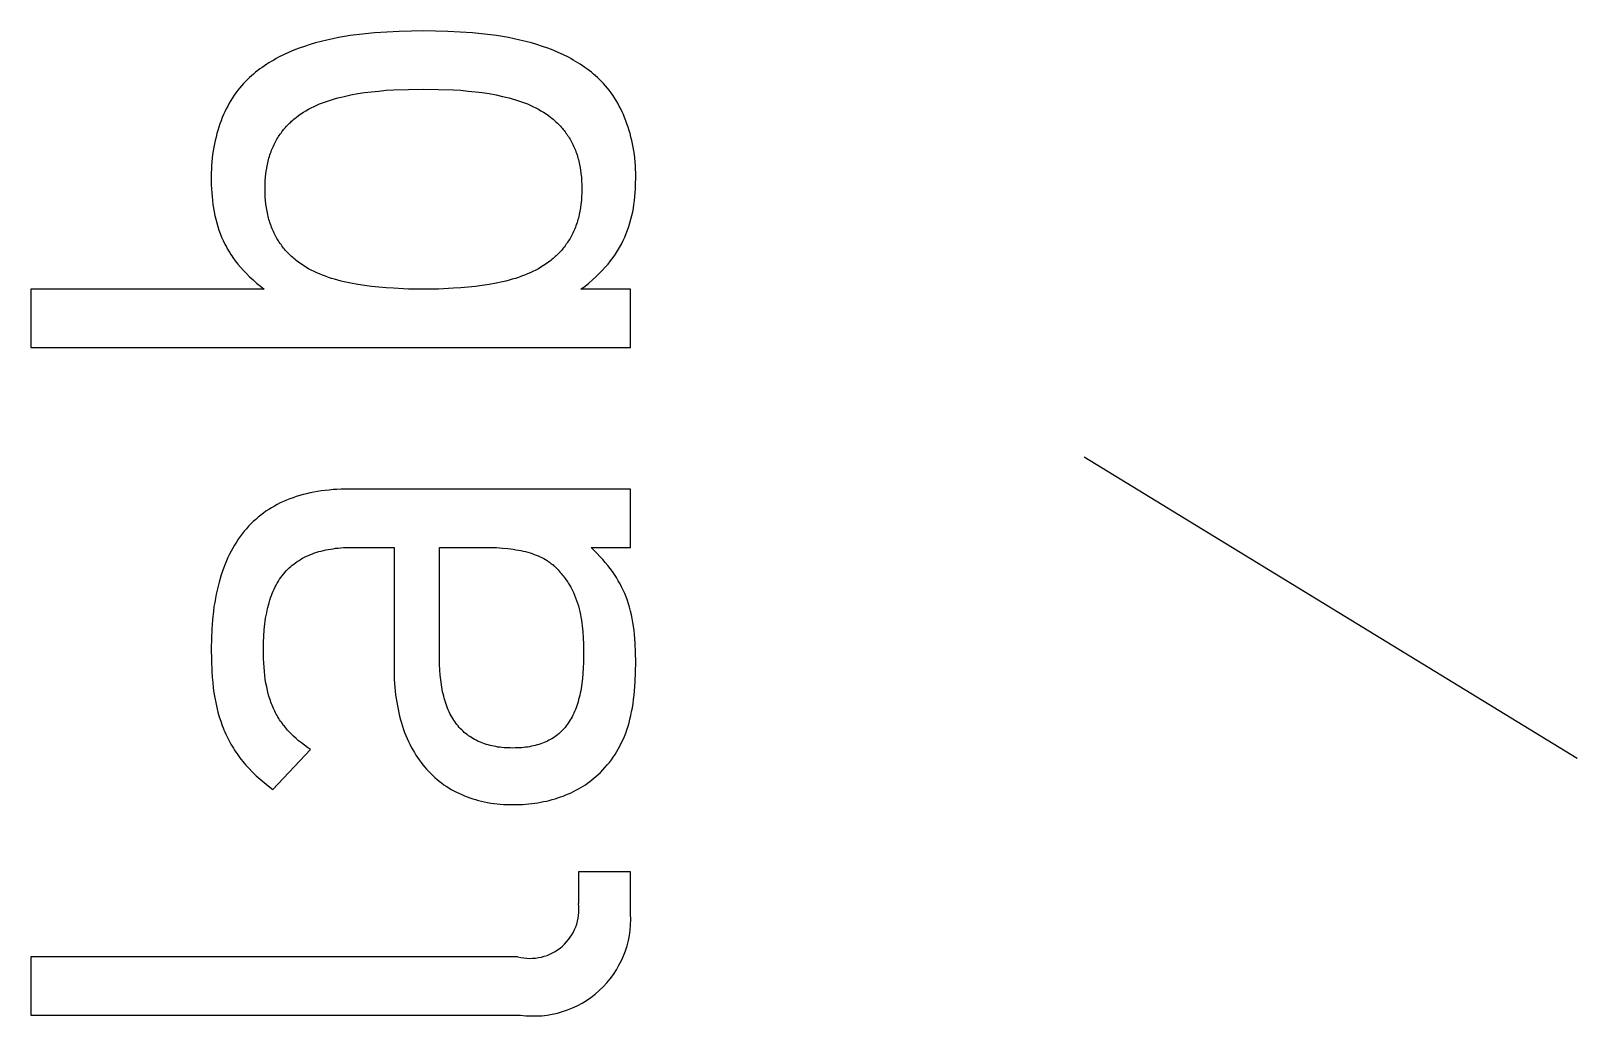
# Model space of a CAD drawing. Extents: x -34 to 366, y 525 to 825.
# Drawn here: x 228.91 to 240.24, y 767.75 to 774.96 of the extents above; entities that cross this region are included whole.
import ezdxf

# ---------------------------------------------------------------- set-up
doc = ezdxf.new("R2010")
doc.units = 0
doc.header["$MEASUREMENT"] = 0
doc.layers.add('ETCH', color=96, linetype='CONTINUOUS')

msp = doc.modelspace()

# ---------------------------------------------------------------- linework, layer by layer
at = {"layer": 'ETCH'}
for p, q in [((231.166, 774.914), (231.123, 774.906)), ((231.209, 774.922), (231.166, 774.914)), ((231.252, 774.929), (231.209, 774.922)), ((231.34, 774.94), (231.252, 774.929)), ((231.429, 774.949), (231.34, 774.94)), ((231.519, 774.955), (231.429, 774.949)), ((231.609, 774.96), (231.519, 774.955)), ((231.699, 774.962), (231.609, 774.96)), ((231.788, 774.963), (231.699, 774.962)), ((231.877, 774.962), (231.788, 774.963)), ((231.967, 774.96), (231.877, 774.962)), ((232.057, 774.955), (231.967, 774.96)), ((232.147, 774.949), (232.057, 774.955)), ((232.236, 774.94), (232.147, 774.949)), ((232.324, 774.929), (232.236, 774.94)), ((232.367, 774.922), (232.324, 774.929)), ((232.41, 774.914), (232.367, 774.922)), ((232.453, 774.906), (232.41, 774.914)), ((230.8, 774.805), (230.763, 774.788)), ((230.838, 774.821), (230.8, 774.805)), ((230.877, 774.836), (230.838, 774.821)), ((230.916, 774.85), (230.877, 774.836)), ((230.957, 774.863), (230.916, 774.85)), ((230.997, 774.875), (230.957, 774.863)), ((231.039, 774.886), (230.997, 774.875)), ((231.08, 774.896), (231.039, 774.886)), ((231.123, 774.906), (231.08, 774.896)), ((232.495, 774.896), (232.453, 774.906)), ((232.537, 774.886), (232.495, 774.896)), ((232.579, 774.875), (232.537, 774.886)), ((232.619, 774.863), (232.579, 774.875)), ((232.66, 774.85), (232.619, 774.863)), ((232.699, 774.836), (232.66, 774.85)), ((232.738, 774.821), (232.699, 774.836)), ((232.776, 774.805), (232.738, 774.821)), ((232.813, 774.788), (232.776, 774.805)), ((230.59, 774.685), (230.574, 774.673)), ((230.606, 774.696), (230.59, 774.685)), ((230.622, 774.708), (230.606, 774.696)), ((230.639, 774.719), (230.622, 774.708)), ((230.656, 774.73), (230.639, 774.719)), ((230.673, 774.74), (230.656, 774.73)), ((230.691, 774.75), (230.673, 774.74)), ((230.709, 774.76), (230.691, 774.75)), ((230.726, 774.77), (230.709, 774.76)), ((230.763, 774.788), (230.726, 774.77)), ((232.85, 774.77), (232.813, 774.788)), ((232.867, 774.76), (232.85, 774.77)), ((232.885, 774.75), (232.867, 774.76)), ((232.903, 774.74), (232.885, 774.75)), ((232.92, 774.73), (232.903, 774.74)), ((232.937, 774.719), (232.92, 774.73)), ((232.953, 774.708), (232.937, 774.719)), ((232.97, 774.696), (232.953, 774.708)), ((232.986, 774.685), (232.97, 774.696)), ((233.002, 774.673), (232.986, 774.685)), ((230.469, 774.577), (230.454, 774.561)), ((230.483, 774.593), (230.469, 774.577)), ((230.498, 774.607), (230.483, 774.593)), ((230.513, 774.621), (230.498, 774.607)), ((230.527, 774.634), (230.513, 774.621)), ((230.543, 774.647), (230.527, 774.634)), ((230.558, 774.66), (230.543, 774.647)), ((230.574, 774.673), (230.558, 774.66)), ((233.018, 774.66), (233.002, 774.673)), ((233.033, 774.647), (233.018, 774.66)), ((233.049, 774.634), (233.033, 774.647)), ((233.063, 774.621), (233.049, 774.634)), ((233.078, 774.607), (233.063, 774.621)), ((233.093, 774.593), (233.078, 774.607)), ((233.107, 774.577), (233.093, 774.593)), ((233.122, 774.561), (233.107, 774.577)), ((230.389, 774.473), (230.377, 774.454)), ((230.401, 774.492), (230.389, 774.473)), ((230.414, 774.51), (230.401, 774.492)), ((230.427, 774.528), (230.414, 774.51)), ((230.44, 774.545), (230.427, 774.528)), ((230.454, 774.561), (230.44, 774.545)), ((231.092, 774.452), (231.114, 774.459)), ((231.114, 774.459), (231.137, 774.466)), ((231.137, 774.466), (231.16, 774.473)), ((231.16, 774.473), (231.184, 774.479)), ((231.184, 774.479), (231.208, 774.484)), ((231.208, 774.484), (231.256, 774.495)), ((231.256, 774.495), (231.306, 774.504)), ((231.306, 774.504), (231.357, 774.511)), ((231.357, 774.511), (231.408, 774.518)), ((231.408, 774.518), (231.461, 774.523)), ((231.461, 774.523), (231.514, 774.528)), ((231.514, 774.528), (231.568, 774.531)), ((231.568, 774.531), (231.677, 774.535)), ((231.677, 774.535), (231.788, 774.536)), ((231.788, 774.536), (231.899, 774.535)), ((231.899, 774.535), (232.008, 774.531)), ((232.008, 774.531), (232.062, 774.528)), ((232.062, 774.528), (232.115, 774.523)), ((232.115, 774.523), (232.168, 774.518)), ((232.168, 774.518), (232.219, 774.511)), ((232.219, 774.511), (232.27, 774.504)), ((232.27, 774.504), (232.32, 774.495)), ((232.32, 774.495), (232.368, 774.484)), ((232.368, 774.484), (232.392, 774.479)), ((232.392, 774.479), (232.416, 774.473)), ((232.416, 774.473), (232.439, 774.466)), ((232.439, 774.466), (232.462, 774.459)), ((232.462, 774.459), (232.484, 774.452)), ((233.136, 774.545), (233.122, 774.561)), ((233.149, 774.528), (233.136, 774.545)), ((233.162, 774.51), (233.149, 774.528)), ((233.175, 774.492), (233.162, 774.51)), ((233.187, 774.473), (233.175, 774.492)), ((233.199, 774.454), (233.187, 774.473)), ((230.323, 774.35), (230.314, 774.328)), ((230.333, 774.371), (230.323, 774.35)), ((230.343, 774.393), (230.333, 774.371)), ((230.354, 774.413), (230.343, 774.393)), ((230.365, 774.434), (230.354, 774.413)), ((230.377, 774.454), (230.365, 774.434)), ((230.855, 774.33), (230.872, 774.343)), ((230.872, 774.343), (230.89, 774.355)), ((230.89, 774.355), (230.908, 774.367)), ((230.908, 774.367), (230.927, 774.378)), ((230.927, 774.378), (230.946, 774.389)), ((230.946, 774.389), (230.966, 774.4)), ((230.966, 774.4), (230.986, 774.409)), ((230.986, 774.409), (231.006, 774.419)), ((231.006, 774.419), (231.027, 774.428)), ((231.027, 774.428), (231.048, 774.436)), ((231.048, 774.436), (231.07, 774.444)), ((231.07, 774.444), (231.092, 774.452)), ((232.484, 774.452), (232.506, 774.444)), ((232.506, 774.444), (232.528, 774.436)), ((232.528, 774.436), (232.549, 774.428)), ((232.549, 774.428), (232.57, 774.419)), ((232.57, 774.419), (232.59, 774.409)), ((232.59, 774.409), (232.61, 774.4)), ((232.61, 774.4), (232.63, 774.389)), ((232.63, 774.389), (232.649, 774.378)), ((232.649, 774.378), (232.668, 774.367)), ((232.668, 774.367), (232.686, 774.355)), ((232.686, 774.355), (232.704, 774.343)), ((232.704, 774.343), (232.721, 774.33)), ((233.211, 774.434), (233.199, 774.454)), ((233.222, 774.413), (233.211, 774.434)), ((233.233, 774.393), (233.222, 774.413)), ((233.243, 774.371), (233.233, 774.393)), ((233.253, 774.35), (233.243, 774.371)), ((233.262, 774.328), (233.253, 774.35)), ((230.281, 774.235), (230.274, 774.211)), ((230.289, 774.259), (230.281, 774.235)), ((230.297, 774.282), (230.289, 774.259)), ((230.305, 774.305), (230.297, 774.282)), ((230.314, 774.328), (230.305, 774.305)), ((230.75, 774.224), (230.757, 774.233)), ((230.757, 774.233), (230.763, 774.241)), ((230.763, 774.241), (230.77, 774.249)), ((230.77, 774.249), (230.777, 774.257)), ((230.777, 774.257), (230.784, 774.265)), ((230.784, 774.265), (230.792, 774.273)), ((230.792, 774.273), (230.799, 774.281)), ((230.799, 774.281), (230.807, 774.288)), ((230.807, 774.288), (230.815, 774.295)), ((230.815, 774.295), (230.822, 774.303)), ((230.822, 774.303), (230.83, 774.31)), ((230.83, 774.31), (230.838, 774.317)), ((230.838, 774.317), (230.847, 774.323)), ((230.847, 774.323), (230.855, 774.33)), ((232.721, 774.33), (232.729, 774.323)), ((232.729, 774.323), (232.737, 774.317)), ((232.737, 774.317), (232.746, 774.31)), ((232.746, 774.31), (232.754, 774.303)), ((232.754, 774.303), (232.761, 774.295)), ((232.761, 774.295), (232.769, 774.288)), ((232.769, 774.288), (232.777, 774.281)), ((232.777, 774.281), (232.784, 774.273)), ((232.784, 774.273), (232.791, 774.265)), ((232.791, 774.265), (232.799, 774.257)), ((232.799, 774.257), (232.806, 774.249)), ((232.806, 774.249), (232.812, 774.241)), ((232.812, 774.241), (232.819, 774.233)), ((232.819, 774.233), (232.826, 774.224)), ((233.271, 774.305), (233.262, 774.328)), ((233.279, 774.282), (233.271, 774.305)), ((233.287, 774.259), (233.279, 774.282)), ((233.295, 774.235), (233.287, 774.259)), ((233.302, 774.211), (233.295, 774.235)), ((230.256, 774.136), (230.251, 774.111)), ((230.262, 774.161), (230.256, 774.136)), ((230.268, 774.186), (230.262, 774.161)), ((230.274, 774.211), (230.268, 774.186)), ((230.684, 774.11), (230.688, 774.12)), ((230.688, 774.12), (230.693, 774.131)), ((230.693, 774.131), (230.698, 774.141)), ((230.698, 774.141), (230.703, 774.151)), ((230.703, 774.151), (230.709, 774.16)), ((230.709, 774.16), (230.714, 774.17)), ((230.714, 774.17), (230.72, 774.179)), ((230.72, 774.179), (230.726, 774.189)), ((230.726, 774.189), (230.731, 774.198)), ((230.731, 774.198), (230.738, 774.207)), ((230.738, 774.207), (230.744, 774.215)), ((230.744, 774.215), (230.75, 774.224)), ((232.826, 774.224), (232.832, 774.215)), ((232.832, 774.215), (232.838, 774.207)), ((232.838, 774.207), (232.844, 774.198)), ((232.844, 774.198), (232.85, 774.189)), ((232.85, 774.189), (232.856, 774.179)), ((232.856, 774.179), (232.862, 774.17)), ((232.862, 774.17), (232.867, 774.16)), ((232.867, 774.16), (232.873, 774.151)), ((232.873, 774.151), (232.878, 774.141)), ((232.878, 774.141), (232.883, 774.131)), ((232.883, 774.131), (232.887, 774.12)), ((232.887, 774.12), (232.892, 774.11)), ((233.308, 774.186), (233.302, 774.211)), ((233.314, 774.161), (233.308, 774.186)), ((233.32, 774.136), (233.314, 774.161)), ((233.325, 774.111), (233.32, 774.136)), ((230.237, 774.005), (230.235, 773.978)), ((230.24, 774.032), (230.237, 774.005)), ((230.243, 774.059), (230.24, 774.032)), ((230.247, 774.085), (230.243, 774.059)), ((230.251, 774.111), (230.247, 774.085)), ((230.647, 773.996), (230.65, 774.009)), ((230.65, 774.009), (230.653, 774.021)), ((230.653, 774.021), (230.656, 774.032)), ((230.656, 774.032), (230.66, 774.044)), ((230.66, 774.044), (230.663, 774.055)), ((230.663, 774.055), (230.667, 774.067)), ((230.667, 774.067), (230.671, 774.078)), ((230.671, 774.078), (230.675, 774.089)), ((230.675, 774.089), (230.679, 774.099)), ((230.679, 774.099), (230.684, 774.11)), ((232.892, 774.11), (232.897, 774.099)), ((232.897, 774.099), (232.901, 774.089)), ((232.901, 774.089), (232.905, 774.078)), ((232.905, 774.078), (232.909, 774.067)), ((232.909, 774.067), (232.913, 774.055)), ((232.913, 774.055), (232.916, 774.044)), ((232.916, 774.044), (232.92, 774.032)), ((232.92, 774.032), (232.923, 774.021)), ((232.923, 774.021), (232.926, 774.009)), ((232.926, 774.009), (232.929, 773.996)), ((233.329, 774.085), (233.325, 774.111)), ((233.333, 774.059), (233.329, 774.085)), ((233.336, 774.032), (233.333, 774.059)), ((233.339, 774.005), (233.336, 774.032)), ((233.341, 773.978), (233.339, 774.005)), ((230.234, 773.951), (230.233, 773.924)), ((230.233, 773.924), (230.233, 773.896)), ((230.233, 773.896), (230.233, 773.837)), ((230.235, 773.978), (230.234, 773.951)), ((230.629, 773.865), (230.631, 773.893)), ((230.631, 773.893), (230.634, 773.92)), ((230.634, 773.92), (230.638, 773.946)), ((230.638, 773.946), (230.642, 773.972)), ((230.642, 773.972), (230.647, 773.996)), ((232.929, 773.996), (232.934, 773.972)), ((232.934, 773.972), (232.938, 773.946)), ((232.938, 773.946), (232.942, 773.92)), ((232.942, 773.92), (232.945, 773.893)), ((232.945, 773.893), (232.947, 773.865)), ((233.342, 773.951), (233.341, 773.978)), ((233.343, 773.924), (233.342, 773.951)), ((233.342, 773.837), (233.343, 773.896)), ((233.343, 773.896), (233.343, 773.924)), ((230.233, 773.837), (230.235, 773.807)), ((230.235, 773.807), (230.236, 773.778)), ((230.236, 773.778), (230.239, 773.75)), ((230.628, 773.836), (230.629, 773.865)), ((230.628, 773.807), (230.628, 773.836)), ((230.628, 773.778), (230.628, 773.807)), ((230.629, 773.749), (230.628, 773.778)), ((232.947, 773.865), (232.948, 773.836)), ((232.948, 773.778), (232.947, 773.749)), ((232.948, 773.836), (232.948, 773.807)), ((232.948, 773.807), (232.948, 773.778)), ((233.337, 773.75), (233.339, 773.778)), ((233.339, 773.778), (233.341, 773.807)), ((233.341, 773.807), (233.342, 773.837)), ((230.239, 773.75), (230.241, 773.721)), ((230.241, 773.721), (230.245, 773.693)), ((230.245, 773.693), (230.249, 773.666)), ((230.249, 773.666), (230.254, 773.638)), ((230.631, 773.721), (230.629, 773.749)), ((230.634, 773.694), (230.631, 773.721)), ((230.638, 773.668), (230.634, 773.694)), ((230.642, 773.642), (230.638, 773.668)), ((232.938, 773.668), (232.934, 773.642)), ((232.942, 773.694), (232.938, 773.668)), ((232.945, 773.721), (232.942, 773.694)), ((232.947, 773.749), (232.945, 773.721)), ((233.321, 773.638), (233.326, 773.666)), ((233.326, 773.666), (233.33, 773.693)), ((233.33, 773.693), (233.334, 773.721)), ((233.334, 773.721), (233.337, 773.75)), ((230.254, 773.638), (230.259, 773.611)), ((230.259, 773.611), (230.266, 773.584)), ((230.266, 773.584), (230.273, 773.557)), ((230.273, 773.557), (230.28, 773.531)), ((230.647, 773.618), (230.642, 773.642)), ((230.65, 773.605), (230.647, 773.618)), ((230.653, 773.593), (230.65, 773.605)), ((230.656, 773.582), (230.653, 773.593)), ((230.66, 773.57), (230.656, 773.582)), ((230.663, 773.559), (230.66, 773.57)), ((230.667, 773.547), (230.663, 773.559)), ((232.913, 773.559), (232.909, 773.547)), ((232.916, 773.57), (232.913, 773.559)), ((232.92, 773.582), (232.916, 773.57)), ((232.923, 773.593), (232.92, 773.582)), ((232.926, 773.605), (232.923, 773.593)), ((232.929, 773.618), (232.926, 773.605)), ((232.934, 773.642), (232.929, 773.618)), ((233.293, 773.531), (233.301, 773.557)), ((233.301, 773.557), (233.308, 773.584)), ((233.308, 773.584), (233.315, 773.611)), ((233.315, 773.611), (233.321, 773.638)), ((230.28, 773.531), (230.289, 773.505)), ((230.289, 773.505), (230.298, 773.479)), ((230.298, 773.479), (230.309, 773.453)), ((230.309, 773.453), (230.32, 773.428)), ((230.671, 773.536), (230.667, 773.547)), ((230.675, 773.525), (230.671, 773.536)), ((230.679, 773.514), (230.675, 773.525)), ((230.684, 773.504), (230.679, 773.514)), ((230.688, 773.493), (230.684, 773.504)), ((230.693, 773.483), (230.688, 773.493)), ((230.698, 773.473), (230.693, 773.483)), ((230.703, 773.463), (230.698, 773.473)), ((230.709, 773.453), (230.703, 773.463)), ((230.714, 773.444), (230.709, 773.453)), ((230.72, 773.434), (230.714, 773.444)), ((232.862, 773.444), (232.856, 773.434)), ((232.867, 773.453), (232.862, 773.444)), ((232.873, 773.463), (232.867, 773.453)), ((232.878, 773.473), (232.873, 773.463)), ((232.883, 773.483), (232.878, 773.473)), ((232.887, 773.493), (232.883, 773.483)), ((232.892, 773.504), (232.887, 773.493)), ((232.897, 773.514), (232.892, 773.504)), ((232.901, 773.525), (232.897, 773.514)), ((232.905, 773.536), (232.901, 773.525)), ((232.909, 773.547), (232.905, 773.536)), ((233.251, 773.428), (233.263, 773.453)), ((233.263, 773.453), (233.274, 773.479)), ((233.274, 773.479), (233.284, 773.505)), ((233.284, 773.505), (233.293, 773.531)), ((230.32, 773.428), (230.332, 773.402)), ((230.332, 773.402), (230.339, 773.39)), ((230.339, 773.39), (230.346, 773.377)), ((230.346, 773.377), (230.353, 773.365)), ((230.353, 773.365), (230.36, 773.353)), ((230.36, 773.353), (230.368, 773.34)), ((230.368, 773.34), (230.375, 773.328)), ((230.375, 773.328), (230.383, 773.316)), ((230.726, 773.425), (230.72, 773.434)), ((230.731, 773.416), (230.726, 773.425)), ((230.738, 773.407), (230.731, 773.416)), ((230.744, 773.398), (230.738, 773.407)), ((230.75, 773.389), (230.744, 773.398)), ((230.757, 773.38), (230.75, 773.389)), ((230.763, 773.372), (230.757, 773.38)), ((230.77, 773.364), (230.763, 773.372)), ((230.777, 773.356), (230.77, 773.364)), ((230.784, 773.348), (230.777, 773.356)), ((230.792, 773.34), (230.784, 773.348)), ((230.799, 773.332), (230.792, 773.34)), ((230.807, 773.325), (230.799, 773.332)), ((230.815, 773.317), (230.807, 773.325)), ((232.769, 773.325), (232.761, 773.317)), ((232.777, 773.332), (232.769, 773.325)), ((232.784, 773.34), (232.777, 773.332)), ((232.791, 773.348), (232.784, 773.34)), ((232.799, 773.356), (232.791, 773.348)), ((232.806, 773.364), (232.799, 773.356)), ((232.812, 773.372), (232.806, 773.364)), ((232.819, 773.38), (232.812, 773.372)), ((232.826, 773.389), (232.819, 773.38)), ((232.832, 773.398), (232.826, 773.389)), ((232.838, 773.407), (232.832, 773.398)), ((232.844, 773.416), (232.838, 773.407)), ((232.85, 773.425), (232.844, 773.416)), ((232.856, 773.434), (232.85, 773.425)), ((233.178, 773.304), (233.194, 773.328)), ((233.194, 773.328), (233.202, 773.34)), ((233.202, 773.34), (233.21, 773.353)), ((233.21, 773.353), (233.218, 773.365)), ((233.218, 773.365), (233.225, 773.377)), ((233.225, 773.377), (233.232, 773.39)), ((233.232, 773.39), (233.239, 773.402)), ((233.239, 773.402), (233.251, 773.428)), ((230.383, 773.316), (230.392, 773.304)), ((230.392, 773.304), (230.409, 773.28)), ((230.409, 773.28), (230.428, 773.256)), ((230.428, 773.256), (230.448, 773.232)), ((230.448, 773.232), (230.469, 773.209)), ((230.822, 773.31), (230.815, 773.317)), ((230.83, 773.303), (230.822, 773.31)), ((230.838, 773.296), (230.83, 773.303)), ((230.847, 773.289), (230.838, 773.296)), ((230.855, 773.282), (230.847, 773.289)), ((230.872, 773.269), (230.855, 773.282)), ((230.89, 773.257), (230.872, 773.269)), ((230.908, 773.245), (230.89, 773.257)), ((230.927, 773.233), (230.908, 773.245)), ((230.946, 773.222), (230.927, 773.233)), ((230.966, 773.212), (230.946, 773.222)), ((230.986, 773.202), (230.966, 773.212)), ((232.61, 773.212), (232.59, 773.202)), ((232.63, 773.222), (232.61, 773.212)), ((232.649, 773.233), (232.63, 773.222)), ((232.668, 773.245), (232.649, 773.233)), ((232.686, 773.257), (232.668, 773.245)), ((232.704, 773.269), (232.686, 773.257)), ((232.721, 773.282), (232.704, 773.269)), ((232.729, 773.289), (232.721, 773.282)), ((232.737, 773.296), (232.729, 773.289)), ((232.746, 773.303), (232.737, 773.296)), ((232.754, 773.31), (232.746, 773.303)), ((232.761, 773.317), (232.754, 773.31)), ((233.098, 773.209), (233.12, 773.232)), ((233.12, 773.232), (233.14, 773.256)), ((233.14, 773.256), (233.159, 773.28)), ((233.159, 773.28), (233.178, 773.304)), ((230.469, 773.209), (230.491, 773.186)), ((230.491, 773.186), (230.514, 773.163)), ((230.514, 773.163), (230.539, 773.14)), ((230.539, 773.14), (230.565, 773.117)), ((230.565, 773.117), (230.593, 773.094)), ((231.006, 773.192), (230.986, 773.202)), ((231.027, 773.183), (231.006, 773.192)), ((231.048, 773.174), (231.027, 773.183)), ((231.07, 773.166), (231.048, 773.174)), ((231.092, 773.158), (231.07, 773.166)), ((231.114, 773.151), (231.092, 773.158)), ((231.137, 773.144), (231.114, 773.151)), ((231.16, 773.137), (231.137, 773.144)), ((231.184, 773.131), (231.16, 773.137)), ((231.208, 773.125), (231.184, 773.131)), ((231.256, 773.115), (231.208, 773.125)), ((231.306, 773.106), (231.256, 773.115)), ((231.357, 773.098), (231.306, 773.106)), ((231.408, 773.091), (231.357, 773.098)), ((232.219, 773.098), (232.168, 773.091)), ((232.27, 773.106), (232.219, 773.098)), ((232.32, 773.115), (232.27, 773.106)), ((232.368, 773.125), (232.32, 773.115)), ((232.392, 773.131), (232.368, 773.125)), ((232.416, 773.137), (232.392, 773.131)), ((232.439, 773.144), (232.416, 773.137)), ((232.462, 773.151), (232.439, 773.144)), ((232.484, 773.158), (232.462, 773.151)), ((232.506, 773.166), (232.484, 773.158)), ((232.528, 773.174), (232.506, 773.166)), ((232.549, 773.183), (232.528, 773.174)), ((232.57, 773.192), (232.549, 773.183)), ((232.59, 773.202), (232.57, 773.192)), ((232.972, 773.094), (233, 773.117)), ((233, 773.117), (233.026, 773.14)), ((233.026, 773.14), (233.052, 773.163)), ((233.052, 773.163), (233.076, 773.186)), ((233.076, 773.186), (233.098, 773.209)), ((230.621, 773.072), (228.912, 773.072)), ((228.912, 773.072), (228.912, 772.645)), ((230.593, 773.094), (230.621, 773.072)), ((231.461, 773.086), (231.408, 773.091)), ((231.514, 773.081), (231.461, 773.086)), ((231.568, 773.078), (231.514, 773.081)), ((231.677, 773.073), (231.568, 773.078)), ((231.788, 773.072), (231.677, 773.073)), ((231.899, 773.073), (231.788, 773.072)), ((232.008, 773.078), (231.899, 773.073)), ((232.062, 773.081), (232.008, 773.078)), ((232.115, 773.086), (232.062, 773.081)), ((232.168, 773.091), (232.115, 773.086)), ((232.942, 773.072), (232.972, 773.094)), ((233.306, 773.072), (232.942, 773.072)), ((233.306, 772.645), (233.306, 773.072)), ((228.912, 772.645), (233.306, 772.645)), ((240.241, 769.635), (236.628, 771.842)), ((230.762, 771.516), (230.739, 771.506)), ((230.785, 771.526), (230.762, 771.516)), ((230.808, 771.536), (230.785, 771.526)), ((230.832, 771.545), (230.808, 771.536)), ((230.856, 771.553), (230.832, 771.545)), ((230.881, 771.56), (230.856, 771.553)), ((230.906, 771.567), (230.881, 771.56)), ((230.932, 771.574), (230.906, 771.567)), ((230.958, 771.58), (230.932, 771.574)), ((230.985, 771.585), (230.958, 771.58)), ((231.012, 771.59), (230.985, 771.585)), ((231.039, 771.594), (231.012, 771.59)), ((231.067, 771.598), (231.039, 771.594)), ((231.096, 771.601), (231.067, 771.598)), ((231.125, 771.604), (231.096, 771.601)), ((231.154, 771.606), (231.125, 771.604)), ((231.184, 771.607), (231.154, 771.606)), ((231.214, 771.608), (231.184, 771.607)), ((231.245, 771.608), (231.214, 771.608)), ((233.306, 771.608), (231.245, 771.608)), ((233.306, 771.181), (233.306, 771.608)), ((230.577, 771.402), (230.559, 771.386)), ((230.596, 771.417), (230.577, 771.402)), ((230.615, 771.431), (230.596, 771.417)), ((230.634, 771.445), (230.615, 771.431)), ((230.654, 771.458), (230.634, 771.445)), ((230.675, 771.471), (230.654, 771.458)), ((230.696, 771.483), (230.675, 771.471)), ((230.717, 771.495), (230.696, 771.483)), ((230.739, 771.506), (230.717, 771.495)), ((230.475, 771.299), (230.46, 771.28)), ((230.491, 771.318), (230.475, 771.299)), ((230.507, 771.336), (230.491, 771.318)), ((230.524, 771.353), (230.507, 771.336)), ((230.541, 771.37), (230.524, 771.353)), ((230.559, 771.386), (230.541, 771.37)), ((230.391, 771.176), (230.379, 771.154)), ((230.404, 771.198), (230.391, 771.176)), ((230.417, 771.22), (230.404, 771.198)), ((230.431, 771.24), (230.417, 771.22)), ((230.445, 771.261), (230.431, 771.24)), ((230.46, 771.28), (230.445, 771.261)), ((231.108, 771.168), (231.126, 771.171)), ((231.126, 771.171), (231.144, 771.174)), ((231.144, 771.174), (231.163, 771.176)), ((231.163, 771.176), (231.182, 771.177)), ((231.182, 771.177), (231.201, 771.179)), ((231.201, 771.179), (231.241, 771.181)), ((231.241, 771.181), (231.282, 771.181)), ((231.282, 771.181), (231.572, 771.181)), ((231.572, 771.181), (231.572, 770.304)), ((231.905, 771.181), (232.232, 771.181)), ((231.905, 770.363), (231.905, 771.181)), ((232.232, 771.181), (232.279, 771.181)), ((232.279, 771.181), (232.324, 771.179)), ((232.324, 771.179), (232.366, 771.176)), ((232.366, 771.176), (232.407, 771.172)), ((232.407, 771.172), (232.427, 771.17)), ((233.016, 771.181), (233.306, 771.181)), ((233.039, 771.159), (233.016, 771.181)), ((230.334, 771.058), (230.324, 771.033)), ((230.345, 771.083), (230.334, 771.058)), ((230.355, 771.107), (230.345, 771.083)), ((230.367, 771.131), (230.355, 771.107)), ((230.379, 771.154), (230.367, 771.131)), ((230.826, 771.05), (230.838, 771.059)), ((230.838, 771.059), (230.85, 771.069)), ((230.85, 771.069), (230.863, 771.077)), ((230.863, 771.077), (230.876, 771.086)), ((230.876, 771.086), (230.889, 771.094)), ((230.889, 771.094), (230.902, 771.101)), ((230.902, 771.101), (230.916, 771.109)), ((230.916, 771.109), (230.93, 771.116)), ((230.93, 771.116), (230.945, 771.122)), ((230.945, 771.122), (230.96, 771.128)), ((230.96, 771.128), (230.975, 771.134)), ((230.975, 771.134), (230.99, 771.14)), ((230.99, 771.14), (231.006, 771.145)), ((231.006, 771.145), (231.022, 771.15)), ((231.022, 771.15), (231.039, 771.154)), ((231.039, 771.154), (231.055, 771.158)), ((231.055, 771.158), (231.072, 771.162)), ((231.072, 771.162), (231.09, 771.165)), ((231.09, 771.165), (231.108, 771.168)), ((232.427, 771.17), (232.446, 771.167)), ((232.446, 771.167), (232.465, 771.164)), ((232.465, 771.164), (232.484, 771.161)), ((232.484, 771.161), (232.502, 771.158)), ((232.502, 771.158), (232.519, 771.154)), ((232.519, 771.154), (232.536, 771.15)), ((232.536, 771.15), (232.553, 771.145)), ((232.553, 771.145), (232.569, 771.14)), ((232.569, 771.14), (232.584, 771.135)), ((232.584, 771.135), (232.6, 771.13)), ((232.6, 771.13), (232.614, 771.124)), ((232.614, 771.124), (232.629, 771.118)), ((232.629, 771.118), (232.643, 771.112)), ((232.643, 771.112), (232.656, 771.106)), ((232.656, 771.106), (232.669, 771.099)), ((232.669, 771.099), (232.682, 771.092)), ((232.682, 771.092), (232.694, 771.084)), ((232.694, 771.084), (232.7, 771.08)), ((232.7, 771.08), (232.705, 771.077)), ((232.705, 771.077), (232.711, 771.073)), ((232.711, 771.073), (232.717, 771.069)), ((232.717, 771.069), (232.722, 771.064)), ((232.722, 771.064), (232.727, 771.06)), ((232.727, 771.06), (232.733, 771.056)), ((233.061, 771.137), (233.039, 771.159)), ((233.081, 771.115), (233.061, 771.137)), ((233.101, 771.093), (233.081, 771.115)), ((233.12, 771.071), (233.101, 771.093)), ((233.138, 771.049), (233.12, 771.071)), ((230.298, 770.953), (230.29, 770.925)), ((230.306, 770.98), (230.298, 770.953)), ((230.315, 771.007), (230.306, 770.98)), ((230.324, 771.033), (230.315, 771.007)), ((230.725, 770.933), (230.734, 770.947)), ((230.734, 770.947), (230.743, 770.96)), ((230.743, 770.96), (230.752, 770.973)), ((230.752, 770.973), (230.762, 770.985)), ((230.762, 770.985), (230.772, 770.997)), ((230.772, 770.997), (230.782, 771.008)), ((230.782, 771.008), (230.792, 771.019)), ((230.792, 771.019), (230.803, 771.03)), ((230.803, 771.03), (230.815, 771.04)), ((230.815, 771.04), (230.826, 771.05)), ((232.733, 771.056), (232.738, 771.052)), ((232.738, 771.052), (232.743, 771.047)), ((232.743, 771.047), (232.748, 771.043)), ((232.748, 771.043), (232.752, 771.038)), ((232.752, 771.038), (232.757, 771.033)), ((232.757, 771.033), (232.774, 771.016)), ((232.774, 771.016), (232.782, 771.007)), ((232.782, 771.007), (232.79, 770.998)), ((232.79, 770.998), (232.797, 770.99)), ((232.797, 770.99), (232.805, 770.981)), ((232.805, 770.981), (232.812, 770.972)), ((232.812, 770.972), (232.819, 770.963)), ((232.819, 770.963), (232.826, 770.954)), ((232.826, 770.954), (232.832, 770.945)), ((232.832, 770.945), (232.839, 770.935)), ((233.155, 771.027), (233.138, 771.049)), ((233.172, 771.005), (233.155, 771.027)), ((233.187, 770.983), (233.172, 771.005)), ((233.202, 770.96), (233.187, 770.983)), ((233.215, 770.937), (233.202, 770.96)), ((230.269, 770.839), (230.263, 770.809)), ((230.276, 770.868), (230.269, 770.839)), ((230.283, 770.897), (230.276, 770.868)), ((230.29, 770.925), (230.283, 770.897)), ((230.674, 770.828), (230.68, 770.844)), ((230.68, 770.844), (230.687, 770.86)), ((230.687, 770.86), (230.694, 770.876)), ((230.694, 770.876), (230.701, 770.891)), ((230.701, 770.891), (230.709, 770.905)), ((230.709, 770.905), (230.717, 770.92)), ((230.717, 770.92), (230.725, 770.933)), ((232.839, 770.935), (232.845, 770.926)), ((232.845, 770.926), (232.85, 770.917)), ((232.85, 770.917), (232.856, 770.908)), ((232.856, 770.908), (232.862, 770.898)), ((232.862, 770.898), (232.867, 770.889)), ((232.867, 770.889), (232.872, 770.879)), ((232.872, 770.879), (232.877, 770.87)), ((232.877, 770.87), (232.886, 770.851)), ((232.886, 770.851), (232.895, 770.831)), ((232.895, 770.831), (232.903, 770.812)), ((233.228, 770.914), (233.215, 770.937)), ((233.24, 770.891), (233.228, 770.914)), ((233.252, 770.867), (233.24, 770.891)), ((233.263, 770.843), (233.252, 770.867)), ((233.272, 770.818), (233.263, 770.843)), ((230.253, 770.747), (230.249, 770.715)), ((230.258, 770.778), (230.253, 770.747)), ((230.263, 770.809), (230.258, 770.778)), ((230.639, 770.702), (230.643, 770.721)), ((230.643, 770.721), (230.647, 770.74)), ((230.647, 770.74), (230.652, 770.758)), ((230.652, 770.758), (230.657, 770.776)), ((230.657, 770.776), (230.662, 770.794)), ((230.662, 770.794), (230.668, 770.811)), ((230.668, 770.811), (230.674, 770.828)), ((232.903, 770.812), (232.91, 770.792)), ((232.91, 770.792), (232.917, 770.772)), ((232.917, 770.772), (232.923, 770.752)), ((232.923, 770.752), (232.928, 770.732)), ((232.928, 770.732), (232.933, 770.711)), ((233.282, 770.793), (233.272, 770.818)), ((233.29, 770.768), (233.282, 770.793)), ((233.298, 770.742), (233.29, 770.768)), ((233.305, 770.715), (233.298, 770.742)), ((230.242, 770.65), (230.237, 770.583)), ((230.249, 770.715), (230.242, 770.65)), ((230.621, 770.576), (230.626, 770.62)), ((230.626, 770.62), (230.628, 770.641)), ((230.628, 770.641), (230.631, 770.662)), ((230.631, 770.662), (230.635, 770.682)), ((230.635, 770.682), (230.639, 770.702)), ((232.933, 770.711), (232.938, 770.69)), ((232.938, 770.69), (232.942, 770.67)), ((232.942, 770.67), (232.945, 770.648)), ((232.945, 770.648), (232.948, 770.627)), ((232.948, 770.627), (232.951, 770.606)), ((232.951, 770.606), (232.955, 770.562)), ((233.311, 770.688), (233.305, 770.715)), ((233.317, 770.661), (233.311, 770.688)), ((233.322, 770.632), (233.317, 770.661)), ((233.327, 770.603), (233.322, 770.632)), ((230.234, 770.513), (230.233, 770.441)), ((230.237, 770.583), (230.234, 770.513)), ((230.616, 770.484), (230.618, 770.531)), ((230.618, 770.531), (230.621, 770.576)), ((232.955, 770.562), (232.958, 770.518)), ((232.958, 770.518), (232.96, 770.473)), ((233.331, 770.573), (233.327, 770.603)), ((233.334, 770.542), (233.331, 770.573)), ((233.337, 770.511), (233.334, 770.542)), ((233.34, 770.479), (233.337, 770.511)), ((230.233, 770.441), (230.234, 770.354)), ((230.615, 770.435), (230.616, 770.484)), ((230.616, 770.367), (230.615, 770.435)), ((232.96, 770.473), (232.961, 770.381)), ((232.961, 770.381), (232.96, 770.339)), ((233.342, 770.411), (233.34, 770.479)), ((233.343, 770.34), (233.342, 770.411)), ((230.234, 770.354), (230.237, 770.271)), ((230.237, 770.271), (230.24, 770.231)), ((230.618, 770.334), (230.616, 770.367)), ((230.62, 770.303), (230.618, 770.334)), ((230.622, 770.272), (230.62, 770.303)), ((230.625, 770.243), (230.622, 770.272)), ((231.572, 770.304), (231.573, 770.244)), ((231.906, 770.323), (231.905, 770.363)), ((231.907, 770.284), (231.906, 770.323)), ((231.91, 770.246), (231.907, 770.284)), ((232.959, 770.298), (232.956, 770.258)), ((232.96, 770.339), (232.959, 770.298)), ((233.34, 770.196), (233.342, 770.266)), ((233.342, 770.266), (233.343, 770.34)), ((230.24, 770.231), (230.244, 770.192)), ((230.244, 770.192), (230.248, 770.153)), ((230.248, 770.153), (230.253, 770.116)), ((230.629, 770.214), (230.625, 770.243)), ((230.634, 770.186), (230.629, 770.214)), ((230.639, 770.159), (230.634, 770.186)), ((230.644, 770.133), (230.639, 770.159)), ((231.573, 770.244), (231.574, 770.214)), ((231.574, 770.214), (231.576, 770.185)), ((231.576, 770.185), (231.578, 770.157)), ((231.578, 770.157), (231.581, 770.129)), ((231.914, 770.21), (231.91, 770.246)), ((231.919, 770.174), (231.914, 770.21)), ((231.922, 770.157), (231.919, 770.174)), ((231.925, 770.14), (231.922, 770.157)), ((232.948, 770.183), (232.943, 770.148)), ((232.953, 770.22), (232.948, 770.183)), ((232.956, 770.258), (232.953, 770.22)), ((233.335, 770.13), (233.34, 770.196)), ((230.253, 770.116), (230.259, 770.079)), ((230.259, 770.079), (230.266, 770.044)), ((230.266, 770.044), (230.274, 770.009)), ((230.651, 770.108), (230.644, 770.133)), ((230.658, 770.083), (230.651, 770.108)), ((230.662, 770.071), (230.658, 770.083)), ((230.666, 770.059), (230.662, 770.071)), ((230.67, 770.048), (230.666, 770.059)), ((230.674, 770.036), (230.67, 770.048)), ((231.581, 770.129), (231.584, 770.101)), ((231.584, 770.101), (231.588, 770.074)), ((231.588, 770.074), (231.592, 770.047)), ((231.592, 770.047), (231.597, 770.021)), ((231.928, 770.124), (231.925, 770.14)), ((231.932, 770.108), (231.928, 770.124)), ((231.936, 770.092), (231.932, 770.108)), ((231.94, 770.077), (231.936, 770.092)), ((231.944, 770.061), (231.94, 770.077)), ((231.949, 770.047), (231.944, 770.061)), ((231.954, 770.032), (231.949, 770.047)), ((232.921, 770.051), (232.916, 770.036)), ((232.925, 770.066), (232.921, 770.051)), ((232.929, 770.082), (232.925, 770.066)), ((232.933, 770.098), (232.929, 770.082)), ((232.937, 770.114), (232.933, 770.098)), ((232.94, 770.131), (232.937, 770.114)), ((232.943, 770.148), (232.94, 770.131)), ((233.324, 770.037), (233.328, 770.067)), ((233.328, 770.067), (233.332, 770.098)), ((233.332, 770.098), (233.335, 770.13)), ((230.274, 770.009), (230.282, 769.975)), ((230.282, 769.975), (230.292, 769.941)), ((230.292, 769.941), (230.302, 769.908)), ((230.679, 770.025), (230.674, 770.036)), ((230.683, 770.014), (230.679, 770.025)), ((230.688, 770.002), (230.683, 770.014)), ((230.693, 769.992), (230.688, 770.002)), ((230.698, 769.981), (230.693, 769.992)), ((230.704, 769.97), (230.698, 769.981)), ((230.709, 769.96), (230.704, 769.97)), ((230.715, 769.949), (230.709, 769.96)), ((230.721, 769.939), (230.715, 769.949)), ((230.727, 769.929), (230.721, 769.939)), ((230.734, 769.919), (230.727, 769.929)), ((231.597, 770.021), (231.602, 769.995)), ((231.602, 769.995), (231.607, 769.969)), ((231.607, 769.969), (231.613, 769.944)), ((231.613, 769.944), (231.62, 769.919)), ((231.959, 770.018), (231.954, 770.032)), ((231.964, 770.004), (231.959, 770.018)), ((231.97, 769.991), (231.964, 770.004)), ((231.976, 769.977), (231.97, 769.991)), ((231.982, 769.964), (231.976, 769.977)), ((231.989, 769.952), (231.982, 769.964)), ((231.996, 769.94), (231.989, 769.952)), ((232.003, 769.928), (231.996, 769.94)), ((232.01, 769.916), (232.003, 769.928)), ((232.87, 769.929), (232.863, 769.917)), ((232.877, 769.941), (232.87, 769.929)), ((232.883, 769.953), (232.877, 769.941)), ((232.889, 769.966), (232.883, 769.953)), ((232.895, 769.979), (232.889, 769.966)), ((232.901, 769.993), (232.895, 769.979)), ((232.906, 770.007), (232.901, 769.993)), ((232.911, 770.021), (232.906, 770.007)), ((232.916, 770.036), (232.911, 770.021)), ((233.301, 769.923), (233.308, 769.95)), ((233.308, 769.95), (233.313, 769.978)), ((233.313, 769.978), (233.319, 770.007)), ((233.319, 770.007), (233.324, 770.037)), ((230.302, 769.908), (230.313, 769.876)), ((230.313, 769.876), (230.32, 769.86)), ((230.32, 769.86), (230.326, 769.845)), ((230.326, 769.845), (230.332, 769.829)), ((230.332, 769.829), (230.339, 769.814)), ((230.339, 769.814), (230.346, 769.799)), ((230.74, 769.909), (230.734, 769.919)), ((230.747, 769.9), (230.74, 769.909)), ((230.754, 769.89), (230.747, 769.9)), ((230.761, 769.88), (230.754, 769.89)), ((230.769, 769.871), (230.761, 769.88)), ((230.776, 769.862), (230.769, 769.871)), ((230.784, 769.853), (230.776, 769.862)), ((230.792, 769.843), (230.784, 769.853)), ((230.8, 769.834), (230.792, 769.843)), ((230.817, 769.817), (230.8, 769.834)), ((230.835, 769.799), (230.817, 769.817)), ((231.62, 769.919), (231.627, 769.895)), ((231.627, 769.895), (231.634, 769.872)), ((231.634, 769.872), (231.642, 769.848)), ((231.642, 769.848), (231.65, 769.826)), ((231.65, 769.826), (231.659, 769.803)), ((232.018, 769.905), (232.01, 769.916)), ((232.025, 769.894), (232.018, 769.905)), ((232.033, 769.883), (232.025, 769.894)), ((232.042, 769.873), (232.033, 769.883)), ((232.05, 769.863), (232.042, 769.873)), ((232.059, 769.853), (232.05, 769.863)), ((232.068, 769.844), (232.059, 769.853)), ((232.078, 769.835), (232.068, 769.844)), ((232.087, 769.826), (232.078, 769.835)), ((232.097, 769.818), (232.087, 769.826)), ((232.107, 769.81), (232.097, 769.818)), ((232.781, 769.817), (232.771, 769.809)), ((232.79, 769.826), (232.781, 769.817)), ((232.799, 769.835), (232.79, 769.826)), ((232.808, 769.844), (232.799, 769.835)), ((232.817, 769.853), (232.808, 769.844)), ((232.825, 769.863), (232.817, 769.853)), ((232.833, 769.873), (232.825, 769.863)), ((232.841, 769.883), (232.833, 769.873)), ((232.849, 769.894), (232.841, 769.883)), ((232.856, 769.905), (232.849, 769.894)), ((232.863, 769.917), (232.856, 769.905)), ((233.261, 769.797), (233.27, 769.821)), ((233.27, 769.821), (233.279, 769.846)), ((233.279, 769.846), (233.287, 769.871)), ((233.287, 769.871), (233.294, 769.897)), ((233.294, 769.897), (233.301, 769.923)), ((230.346, 769.799), (230.354, 769.784)), ((230.354, 769.784), (230.361, 769.769)), ((230.361, 769.769), (230.369, 769.754)), ((230.369, 769.754), (230.377, 769.74)), ((230.377, 769.74), (230.386, 769.725)), ((230.386, 769.725), (230.395, 769.711)), ((230.395, 769.711), (230.404, 769.697)), ((230.683, 769.409), (230.961, 769.7)), ((230.854, 769.782), (230.835, 769.799)), ((230.873, 769.765), (230.854, 769.782)), ((230.894, 769.749), (230.873, 769.765)), ((230.915, 769.732), (230.894, 769.749)), ((230.938, 769.716), (230.915, 769.732)), ((230.961, 769.7), (230.938, 769.716)), ((231.659, 769.803), (231.668, 769.782)), ((231.668, 769.782), (231.678, 769.76)), ((231.678, 769.76), (231.688, 769.739)), ((231.688, 769.739), (231.698, 769.719)), ((231.698, 769.719), (231.709, 769.699)), ((231.709, 769.699), (231.721, 769.679)), ((232.118, 769.802), (232.107, 769.81)), ((232.128, 769.795), (232.118, 769.802)), ((232.139, 769.788), (232.128, 769.795)), ((232.15, 769.781), (232.139, 769.788)), ((232.162, 769.774), (232.15, 769.781)), ((232.173, 769.768), (232.162, 769.774)), ((232.185, 769.762), (232.173, 769.768)), ((232.198, 769.757), (232.185, 769.762)), ((232.21, 769.752), (232.198, 769.757)), ((232.223, 769.747), (232.21, 769.752)), ((232.235, 769.742), (232.223, 769.747)), ((232.249, 769.738), (232.235, 769.742)), ((232.262, 769.734), (232.249, 769.738)), ((232.276, 769.73), (232.262, 769.734)), ((232.29, 769.727), (232.276, 769.73)), ((232.304, 769.724), (232.29, 769.727)), ((232.318, 769.722), (232.304, 769.724)), ((232.333, 769.719), (232.318, 769.722)), ((232.348, 769.717), (232.333, 769.719)), ((232.363, 769.715), (232.348, 769.717)), ((232.378, 769.714), (232.363, 769.715)), ((232.394, 769.713), (232.378, 769.714)), ((232.41, 769.712), (232.394, 769.713)), ((232.426, 769.712), (232.41, 769.712)), ((232.442, 769.711), (232.426, 769.712)), ((232.459, 769.712), (232.442, 769.711)), ((232.475, 769.712), (232.459, 769.712)), ((232.491, 769.713), (232.475, 769.712)), ((232.506, 769.714), (232.491, 769.713)), ((232.521, 769.715), (232.506, 769.714)), ((232.536, 769.717), (232.521, 769.715)), ((232.551, 769.719), (232.536, 769.717)), ((232.566, 769.721), (232.551, 769.719)), ((232.58, 769.724), (232.566, 769.721)), ((232.594, 769.727), (232.58, 769.724)), ((232.607, 769.73), (232.594, 769.727)), ((232.621, 769.734), (232.607, 769.73)), ((232.634, 769.738), (232.621, 769.734)), ((232.647, 769.742), (232.634, 769.738)), ((232.659, 769.746), (232.647, 769.742)), ((232.672, 769.751), (232.659, 769.746)), ((232.684, 769.756), (232.672, 769.751)), ((232.696, 769.762), (232.684, 769.756)), ((232.707, 769.768), (232.696, 769.762)), ((232.718, 769.774), (232.707, 769.768)), ((232.729, 769.78), (232.718, 769.774)), ((232.74, 769.787), (232.729, 769.78)), ((232.751, 769.794), (232.74, 769.787)), ((232.761, 769.802), (232.751, 769.794)), ((232.771, 769.809), (232.761, 769.802)), ((233.205, 769.686), (233.218, 769.707)), ((233.218, 769.707), (233.229, 769.729)), ((233.229, 769.729), (233.24, 769.751)), ((233.24, 769.751), (233.251, 769.774)), ((233.251, 769.774), (233.261, 769.797)), ((230.404, 769.697), (230.413, 769.682)), ((230.413, 769.682), (230.423, 769.668)), ((230.423, 769.668), (230.433, 769.655)), ((230.433, 769.655), (230.443, 769.641)), ((230.443, 769.641), (230.453, 769.627)), ((230.453, 769.627), (230.464, 769.614)), ((230.464, 769.614), (230.475, 769.6)), ((230.475, 769.6), (230.487, 769.587)), ((230.487, 769.587), (230.511, 769.561)), ((231.721, 769.679), (231.732, 769.66)), ((231.732, 769.66), (231.744, 769.642)), ((231.744, 769.642), (231.757, 769.624)), ((231.757, 769.624), (231.77, 769.606)), ((231.77, 769.606), (231.783, 769.589)), ((231.783, 769.589), (231.797, 769.572)), ((233.118, 769.569), (233.134, 769.588)), ((233.134, 769.588), (233.15, 769.606)), ((233.15, 769.606), (233.165, 769.626)), ((233.165, 769.626), (233.179, 769.645)), ((233.179, 769.645), (233.192, 769.665)), ((233.192, 769.665), (233.205, 769.686)), ((230.511, 769.561), (230.536, 769.535)), ((230.536, 769.535), (230.563, 769.509)), ((230.563, 769.509), (230.591, 769.484)), ((230.591, 769.484), (230.62, 769.459)), ((231.797, 769.572), (231.811, 769.556)), ((231.811, 769.556), (231.826, 769.54)), ((231.826, 769.54), (231.841, 769.525)), ((231.841, 769.525), (231.856, 769.51)), ((231.856, 769.51), (231.871, 769.496)), ((231.871, 769.496), (231.888, 769.482)), ((231.888, 769.482), (231.904, 769.469)), ((233.006, 769.466), (233.022, 769.478)), ((233.022, 769.478), (233.037, 769.49)), ((233.037, 769.49), (233.052, 769.503)), ((233.052, 769.503), (233.066, 769.516)), ((233.066, 769.516), (233.084, 769.533)), ((233.084, 769.533), (233.101, 769.551)), ((233.101, 769.551), (233.118, 769.569)), ((230.62, 769.459), (230.651, 769.434)), ((230.651, 769.434), (230.683, 769.409)), ((231.904, 769.469), (231.921, 769.456)), ((231.921, 769.456), (231.938, 769.443)), ((231.938, 769.443), (231.955, 769.432)), ((231.955, 769.432), (231.973, 769.42)), ((231.973, 769.42), (231.991, 769.409)), ((231.991, 769.409), (232.01, 769.399)), ((232.01, 769.399), (232.029, 769.389)), ((232.029, 769.389), (232.048, 769.38)), ((232.048, 769.38), (232.068, 769.371)), ((232.068, 769.371), (232.088, 769.362)), ((232.088, 769.362), (232.108, 769.354)), ((232.792, 769.353), (232.811, 769.36)), ((232.811, 769.36), (232.831, 769.368)), ((232.831, 769.368), (232.85, 769.376)), ((232.85, 769.376), (232.869, 769.384)), ((232.869, 769.384), (232.887, 769.393)), ((232.887, 769.393), (232.905, 769.402)), ((232.905, 769.402), (232.923, 769.412)), ((232.923, 769.412), (232.941, 769.422)), ((232.941, 769.422), (232.958, 769.432)), ((232.958, 769.432), (232.974, 769.443)), ((232.974, 769.443), (232.991, 769.454)), ((232.991, 769.454), (233.006, 769.466)), ((232.108, 769.354), (232.128, 769.347)), ((232.128, 769.347), (232.149, 769.34)), ((232.149, 769.34), (232.17, 769.334)), ((232.17, 769.334), (232.192, 769.328)), ((232.192, 769.328), (232.214, 769.322)), ((232.214, 769.322), (232.236, 769.318)), ((232.236, 769.318), (232.258, 769.313)), ((232.258, 769.313), (232.281, 769.309)), ((232.281, 769.309), (232.304, 769.306)), ((232.304, 769.306), (232.327, 769.303)), ((232.327, 769.303), (232.351, 769.301)), ((232.351, 769.301), (232.375, 769.299)), ((232.375, 769.299), (232.399, 769.298)), ((232.399, 769.298), (232.424, 769.297)), ((232.424, 769.297), (232.448, 769.297)), ((232.448, 769.297), (232.471, 769.297)), ((232.471, 769.297), (232.493, 769.297)), ((232.493, 769.297), (232.516, 769.299)), ((232.516, 769.299), (232.538, 769.3)), ((232.538, 769.3), (232.56, 769.302)), ((232.56, 769.302), (232.582, 769.305)), ((232.582, 769.305), (232.604, 769.308)), ((232.604, 769.308), (232.626, 769.311)), ((232.626, 769.311), (232.647, 769.315)), ((232.647, 769.315), (232.668, 769.319)), ((232.668, 769.319), (232.69, 769.323)), ((232.69, 769.323), (232.71, 769.328)), ((232.71, 769.328), (232.731, 769.334)), ((232.731, 769.334), (232.752, 769.34)), ((232.752, 769.34), (232.772, 769.346)), ((232.772, 769.346), (232.792, 769.353)), ((233.306, 768.805), (232.924, 768.805)), ((232.924, 768.805), (232.924, 768.574)), ((233.306, 768.496), (233.306, 768.805)), ((228.912, 768.182), (228.912, 767.756)), ((232.479, 768.182), (228.912, 768.182)), ((228.912, 767.756), (232.498, 767.756))]:
    msp.add_line(p, q, dxfattribs=at)
for centre, radius, start, end in [((232.569, 768.529), 0.358, 255.4886, 7.2245), ((232.596, 768.46), 0.711, 262.0672, 2.9291)]:
    msp.add_arc(centre, radius, start, end, dxfattribs=at)

doc.saveas('drawing.dxf')
